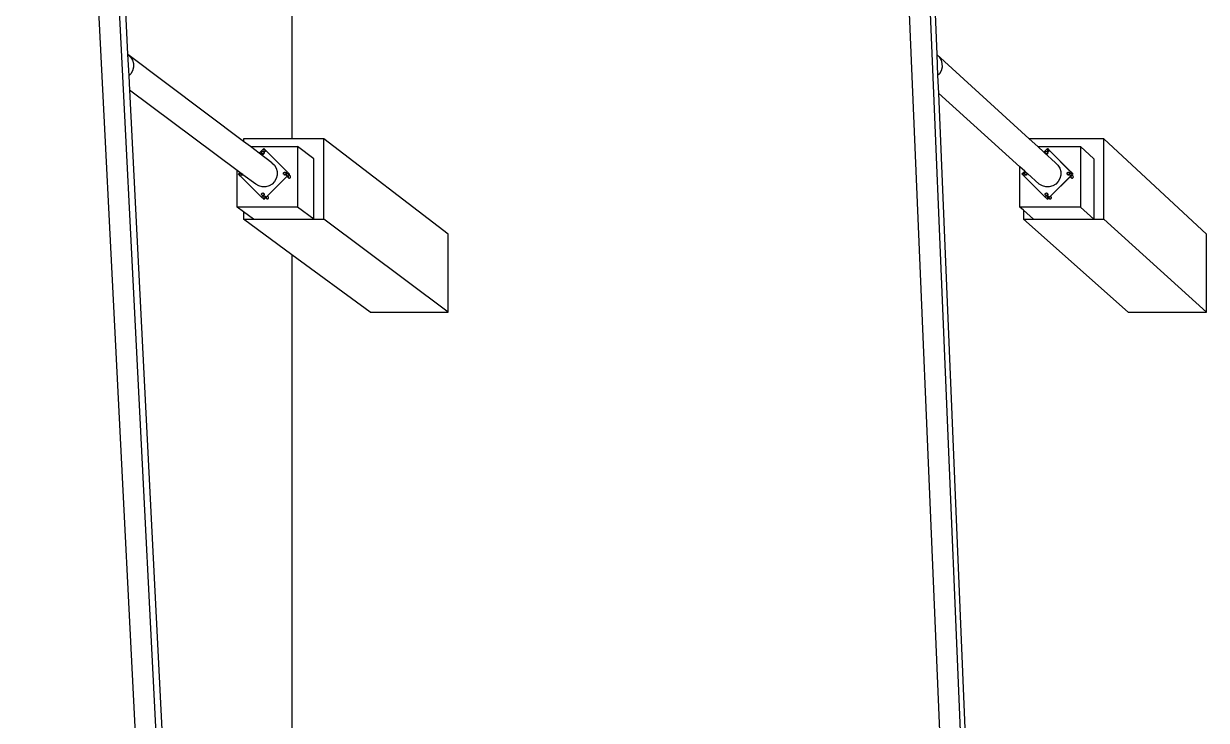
# Model space of a CAD drawing. Extents: x -1616 to 1629, y -1713 to 1708.
# Drawn here: x -1616.3 to -1213.6, y 963.5 to 1200.9 of the extents above; entities that cross this region are included whole.
import ezdxf

# ---------------------------------------------------------------- set-up
doc = ezdxf.new("R2010")
doc.units = 0
doc.header["$MEASUREMENT"] = 0
doc.layers.get('0').update_dxf_attribs({"linetype": 'CONTINUOUS'})

msp = doc.modelspace()

# ---------------------------------------------------------------- linework, layer by layer
for p, q in [((-1563.28, 666.84), (-1616.27, 1707.98)), ((-1556.3, 666.84), (-1609.05, 1707.98)), ((-1285.06, 666.84), (-1328.62, 1707.98)), ((-1292.07, 667.61), (-1329.54, 1558.4)), ((-1592.29, 1415.95), (-1580.89, 1190.46)), ((-1314.75, 1415.17), (-1305.36, 1190.32)), ((-1524.9, 1356.02), (-1524.9, 1161.64)), ((-1580.89, 1190.46), (-1580.77, 1190.39)), ((-1580.89, 1190.46), (-1580.51, 1183.06)), ((-1580.77, 1190.39), (-1579.89, 1189.53)), ((-1541.44, 1160.77), (-1580.77, 1190.39)), ((-1579.89, 1189.53), (-1579.26, 1188.47)), ((-1579.26, 1188.47), (-1578.92, 1187.28)), ((-1305.36, 1190.32), (-1304.55, 1189.53)), ((-1273.91, 1161.64), (-1305.36, 1190.32)), ((-1305.36, 1190.32), (-1305.36, 1190.32)), ((-1305.36, 1190.32), (-1305.06, 1183.18)), ((-1304.55, 1189.53), (-1303.92, 1188.47)), ((-1303.92, 1188.47), (-1303.59, 1187.28)), ((-1579.21, 1184.85), (-1579.82, 1183.77)), ((-1578.91, 1186.05), (-1579.21, 1184.85)), ((-1578.92, 1187.28), (-1578.91, 1186.05)), ((-1303.87, 1184.85), (-1304.48, 1183.77)), ((-1303.57, 1186.05), (-1303.87, 1184.85)), ((-1303.59, 1187.28), (-1303.57, 1186.05)), ((-1579.82, 1183.77), (-1580.51, 1183.06)), ((-1580.51, 1183.06), (-1580.27, 1178.22)), ((-1304.48, 1183.77), (-1305.06, 1183.18)), ((-1305.06, 1183.18), (-1304.81, 1177.15)), ((-1543.58, 1150.87), (-1580.27, 1178.22)), ((-1580.27, 1178.22), (-1569.14, 958.17)), ((-1277.04, 1152.09), (-1304.81, 1177.15)), ((-1304.81, 1177.15), (-1295.65, 958.04)), ((-1541.44, 1161.64), (-1541.44, 1160.77)), ((-1524.9, 1161.64), (-1541.44, 1161.64)), ((-1539.05, 1158.97), (-1541.44, 1160.77)), ((-1514.09, 1161.64), (-1524.9, 1161.64)), ((-1514.09, 1134.29), (-1514.09, 1161.64)), ((-1471.72, 1129.14), (-1514.09, 1161.64)), ((-1248.51, 1161.64), (-1273.91, 1161.64)), ((-1270.98, 1158.97), (-1273.91, 1161.64)), ((-1248.51, 1134.29), (-1248.51, 1161.64)), ((-1213.57, 1129.14), (-1248.51, 1161.64)), ((-1539.05, 1158.97), (-1522.99, 1158.97)), ((-1536.08, 1156.74), (-1539.05, 1158.97)), ((-1536.08, 1156.74), (-1535.26, 1157.56)), ((-1531.75, 1153.48), (-1536.08, 1156.74)), ((-1535.26, 1157.56), (-1534.5, 1158.33)), ((-1535.26, 1157.56), (-1535.03, 1157.39)), ((-1535.25, 1156.88), (-1535.24, 1156.99)), ((-1535.24, 1156.78), (-1535.25, 1156.88)), ((-1535.24, 1156.99), (-1535.2, 1157.09)), ((-1535.2, 1156.68), (-1535.24, 1156.78)), ((-1535.2, 1157.09), (-1535.13, 1157.18)), ((-1535.13, 1156.59), (-1535.2, 1156.68)), ((-1535.13, 1157.18), (-1535.05, 1157.24)), ((-1535.1, 1156.57), (-1535.13, 1156.59)), ((-1535.1, 1156.57), (-1535.08, 1156.53)), ((-1535.07, 1156.54), (-1535.1, 1156.57)), ((-1535.1, 1156.56), (-1535.08, 1156.53)), ((-1535.07, 1156.54), (-1535.08, 1156.53)), ((-1535.08, 1156.53), (-1535.07, 1156.53)), ((-1535.05, 1156.52), (-1535.07, 1156.54)), ((-1535.07, 1156.53), (-1535.07, 1156.52)), ((-1535.07, 1156.52), (-1534.98, 1156.45)), ((-1535.05, 1157.24), (-1534.95, 1157.28)), ((-1535.04, 1156.52), (-1535.05, 1156.52)), ((-1534.97, 1156.47), (-1535.04, 1156.52)), ((-1534.95, 1156.48), (-1535.04, 1156.52)), ((-1535.03, 1157.39), (-1534.78, 1157.29)), ((-1534.98, 1156.45), (-1534.87, 1156.41)), ((-1534.87, 1156.42), (-1534.97, 1156.47)), ((-1534.95, 1157.28), (-1534.84, 1157.3)), ((-1534.84, 1156.47), (-1534.95, 1156.48)), ((-1534.76, 1156.41), (-1534.87, 1156.42)), ((-1534.87, 1156.41), (-1534.76, 1156.4)), ((-1534.84, 1157.3), (-1534.78, 1157.29)), ((-1534.73, 1156.48), (-1534.84, 1156.47)), ((-1534.78, 1157.29), (-1534.73, 1157.28)), ((-1534.76, 1156.41), (-1534.76, 1156.48)), ((-1534.66, 1156.42), (-1534.76, 1156.41)), ((-1534.76, 1156.4), (-1534.65, 1156.41)), ((-1534.76, 1156.41), (-1534.76, 1156.41)), ((-1534.76, 1156.4), (-1534.76, 1156.41)), ((-1534.73, 1157.28), (-1534.5, 1157.25)), ((-1534.73, 1157.28), (-1534.73, 1157.28)), ((-1534.73, 1157.28), (-1534.63, 1157.24)), ((-1534.63, 1156.52), (-1534.73, 1156.48)), ((-1534.56, 1156.46), (-1534.66, 1156.42)), ((-1534.65, 1156.41), (-1534.55, 1156.45)), ((-1534.62, 1157.23), (-1534.63, 1157.24)), ((-1534.55, 1156.59), (-1534.63, 1156.52)), ((-1534.56, 1157.21), (-1534.62, 1157.23)), ((-1534.56, 1157.18), (-1534.62, 1157.23)), ((-1534.47, 1157.14), (-1534.56, 1157.21)), ((-1534.56, 1157.18), (-1534.56, 1157.18)), ((-1534.56, 1157.18), (-1534.55, 1157.18)), ((-1534.47, 1156.53), (-1534.56, 1156.46)), ((-1534.55, 1157.18), (-1534.48, 1157.09)), ((-1534.55, 1157.18), (-1534.47, 1157.12)), ((-1534.54, 1156.6), (-1534.55, 1156.59)), ((-1534.55, 1156.45), (-1534.46, 1156.52)), ((-1534.48, 1156.68), (-1534.54, 1156.6)), ((-1534.54, 1156.6), (-1534.47, 1156.53)), ((-1534.46, 1158.3), (-1534.5, 1158.33)), ((-1534.5, 1158.33), (-1534.46, 1158.3)), ((-1534.5, 1158.33), (-1534.5, 1157.25)), ((-1534.5, 1157.25), (-1534.22, 1157.29)), ((-1534.48, 1157.09), (-1534.44, 1156.99)), ((-1534.44, 1156.78), (-1534.48, 1156.68)), ((-1534.4, 1157.05), (-1534.47, 1157.14)), ((-1534.47, 1157.12), (-1534.41, 1157.03)), ((-1534.47, 1156.53), (-1534.4, 1156.62)), ((-1534.46, 1158.3), (-1534.46, 1158.3)), ((-1534.46, 1158.3), (-1533.69, 1157.54)), ((-1534.46, 1158.3), (-1533.73, 1157.56)), ((-1534.39, 1157.04), (-1534.46, 1157.13)), ((-1534.46, 1156.52), (-1534.39, 1156.61)), ((-1534.44, 1156.99), (-1534.43, 1156.88)), ((-1534.43, 1156.88), (-1534.44, 1156.78)), ((-1534.41, 1157.03), (-1534.36, 1156.93)), ((-1534.36, 1156.95), (-1534.4, 1157.05)), ((-1534.4, 1156.62), (-1534.37, 1156.71)), ((-1534.35, 1156.94), (-1534.39, 1157.04)), ((-1534.39, 1156.61), (-1534.35, 1156.71)), ((-1534.37, 1156.71), (-1534.36, 1156.72)), ((-1534.35, 1156.83), (-1534.36, 1156.95)), ((-1534.36, 1156.93), (-1534.35, 1156.82)), ((-1534.36, 1156.72), (-1534.35, 1156.83)), ((-1534.35, 1156.82), (-1534.36, 1156.72)), ((-1534.36, 1156.72), (-1534.36, 1156.72)), ((-1534.34, 1156.82), (-1534.35, 1156.94)), ((-1534.35, 1156.71), (-1534.34, 1156.82)), ((-1534.35, 1156.71), (-1534.35, 1156.71)), ((-1534.22, 1157.29), (-1533.96, 1157.39)), ((-1533.96, 1157.39), (-1533.73, 1157.56)), ((-1533.69, 1157.54), (-1533.73, 1157.56)), ((-1533.73, 1157.56), (-1533.7, 1157.53)), ((-1533.7, 1157.53), (-1533.69, 1157.54)), ((-1533.7, 1157.53), (-1526.6, 1150.44)), ((-1533.69, 1157.54), (-1526.57, 1150.41)), ((-1522.99, 1158.97), (-1522.99, 1138.38)), ((-1517.51, 1154.8), (-1522.99, 1158.97)), ((-1270.98, 1158.97), (-1256.45, 1158.97)), ((-1268.92, 1157.1), (-1270.98, 1158.97)), ((-1268.92, 1157.1), (-1268.46, 1157.56)), ((-1264.95, 1153.48), (-1268.92, 1157.1)), ((-1268.46, 1157.56), (-1267.7, 1158.33)), ((-1268.46, 1157.56), (-1268.24, 1157.39)), ((-1268.44, 1156.88), (-1268.43, 1156.99)), ((-1268.43, 1156.78), (-1268.44, 1156.88)), ((-1268.43, 1156.99), (-1268.39, 1157.09)), ((-1268.39, 1156.68), (-1268.43, 1156.78)), ((-1268.39, 1157.09), (-1268.32, 1157.18)), ((-1268.35, 1156.62), (-1268.39, 1156.68)), ((-1268.35, 1156.62), (-1268.35, 1156.62)), ((-1268.35, 1156.62), (-1268.28, 1156.53)), ((-1268.32, 1156.59), (-1268.35, 1156.62)), ((-1268.32, 1157.18), (-1268.23, 1157.24)), ((-1268.27, 1156.54), (-1268.32, 1156.59)), ((-1268.27, 1156.55), (-1268.32, 1156.59)), ((-1268.32, 1156.59), (-1268.28, 1156.53)), ((-1268.28, 1156.53), (-1268.27, 1156.54)), ((-1268.28, 1156.53), (-1268.27, 1156.53)), ((-1268.27, 1156.54), (-1268.26, 1156.55)), ((-1268.27, 1156.54), (-1268.27, 1156.55)), ((-1268.26, 1156.55), (-1268.27, 1156.55)), ((-1268.26, 1156.53), (-1268.27, 1156.54)), ((-1268.27, 1156.54), (-1268.27, 1156.54)), ((-1268.26, 1156.53), (-1268.27, 1156.54)), ((-1268.27, 1156.53), (-1268.27, 1156.52)), ((-1268.27, 1156.52), (-1268.18, 1156.45)), ((-1268.23, 1156.52), (-1268.26, 1156.55)), ((-1268.17, 1156.47), (-1268.26, 1156.53)), ((-1268.24, 1157.39), (-1267.99, 1157.29)), ((-1268.23, 1157.24), (-1268.13, 1157.28)), ((-1268.13, 1156.48), (-1268.23, 1156.52)), ((-1268.18, 1156.45), (-1268.07, 1156.41)), ((-1268.07, 1156.42), (-1268.17, 1156.47)), ((-1268.13, 1157.28), (-1268.03, 1157.3)), ((-1268.03, 1156.47), (-1268.13, 1156.48)), ((-1267.96, 1156.41), (-1268.07, 1156.42)), ((-1268.07, 1156.41), (-1267.96, 1156.4)), ((-1268.03, 1157.3), (-1267.99, 1157.29)), ((-1267.92, 1156.48), (-1268.03, 1156.47)), ((-1267.99, 1157.29), (-1267.92, 1157.28)), ((-1267.96, 1156.41), (-1267.96, 1156.48)), ((-1267.86, 1156.42), (-1267.96, 1156.41)), ((-1267.96, 1156.4), (-1267.85, 1156.41)), ((-1267.96, 1156.41), (-1267.96, 1156.41)), ((-1267.96, 1156.4), (-1267.96, 1156.41)), ((-1267.92, 1157.28), (-1267.91, 1157.28)), ((-1267.82, 1156.52), (-1267.92, 1156.48)), ((-1267.91, 1157.28), (-1267.7, 1157.25)), ((-1267.91, 1157.28), (-1267.82, 1157.24)), ((-1267.76, 1156.46), (-1267.86, 1156.42)), ((-1267.85, 1156.41), (-1267.75, 1156.45)), ((-1267.82, 1157.24), (-1267.79, 1157.22)), ((-1267.74, 1156.59), (-1267.82, 1156.52)), ((-1267.76, 1157.21), (-1267.79, 1157.22)), ((-1267.79, 1157.22), (-1267.74, 1157.18)), ((-1267.67, 1157.14), (-1267.76, 1157.21)), ((-1267.67, 1156.53), (-1267.76, 1156.46)), ((-1267.75, 1156.45), (-1267.66, 1156.52)), ((-1267.67, 1157.12), (-1267.74, 1157.18)), ((-1267.74, 1157.18), (-1267.72, 1157.15)), ((-1267.73, 1156.59), (-1267.74, 1156.59)), ((-1267.67, 1156.68), (-1267.73, 1156.59)), ((-1267.73, 1156.59), (-1267.67, 1156.53)), ((-1267.72, 1157.15), (-1267.67, 1157.12)), ((-1267.72, 1157.15), (-1267.67, 1157.09)), ((-1267.66, 1158.3), (-1267.7, 1158.33)), ((-1267.7, 1158.33), (-1267.67, 1158.3)), ((-1267.7, 1158.33), (-1267.7, 1157.25)), ((-1267.7, 1157.25), (-1267.42, 1157.29)), ((-1267.67, 1158.3), (-1267.66, 1158.3)), ((-1267.67, 1158.3), (-1266.93, 1157.56)), ((-1267.6, 1157.05), (-1267.67, 1157.14)), ((-1267.67, 1157.12), (-1267.61, 1157.03)), ((-1267.67, 1157.09), (-1267.63, 1156.99)), ((-1267.63, 1156.78), (-1267.67, 1156.68)), ((-1267.67, 1156.53), (-1267.6, 1156.62)), ((-1267.66, 1158.3), (-1266.9, 1157.54)), ((-1267.59, 1157.04), (-1267.66, 1157.13)), ((-1267.66, 1156.52), (-1267.59, 1156.61)), ((-1267.63, 1156.99), (-1267.61, 1156.88)), ((-1267.61, 1156.88), (-1267.63, 1156.78)), ((-1267.61, 1157.03), (-1267.56, 1156.93)), ((-1267.56, 1156.95), (-1267.6, 1157.05)), ((-1267.6, 1156.62), (-1267.57, 1156.71)), ((-1267.55, 1156.94), (-1267.59, 1157.04)), ((-1267.59, 1156.61), (-1267.55, 1156.71)), ((-1267.57, 1156.71), (-1267.56, 1156.72)), ((-1267.55, 1156.83), (-1267.56, 1156.95)), ((-1267.56, 1156.93), (-1267.55, 1156.82)), ((-1267.56, 1156.72), (-1267.55, 1156.83)), ((-1267.55, 1156.82), (-1267.56, 1156.72)), ((-1267.56, 1156.72), (-1267.56, 1156.72)), ((-1267.54, 1156.82), (-1267.55, 1156.94)), ((-1267.55, 1156.71), (-1267.54, 1156.82)), ((-1267.55, 1156.71), (-1267.55, 1156.71)), ((-1267.42, 1157.29), (-1267.16, 1157.39)), ((-1267.16, 1157.39), (-1266.93, 1157.56)), ((-1266.9, 1157.54), (-1266.93, 1157.56)), ((-1266.93, 1157.56), (-1266.9, 1157.54)), ((-1266.9, 1157.54), (-1266.9, 1157.54)), ((-1266.9, 1157.54), (-1259.77, 1150.41)), ((-1266.9, 1157.54), (-1259.8, 1150.44)), ((-1256.45, 1158.97), (-1256.45, 1138.38)), ((-1251.93, 1154.8), (-1256.45, 1158.97)), ((-1531.75, 1153.48), (-1530.9, 1152.64)), ((-1530.9, 1152.64), (-1530.29, 1151.61)), ((-1517.51, 1134.29), (-1517.51, 1154.8)), ((-1277.04, 1138.38), (-1277.04, 1152.09)), ((-1275.4, 1150.62), (-1277.04, 1152.09)), ((-1264.95, 1153.48), (-1264.1, 1152.64)), ((-1264.1, 1152.64), (-1263.49, 1151.61)), ((-1251.93, 1154.8), (-1251.93, 1134.29)), ((-1543.58, 1138.38), (-1543.58, 1150.87)), ((-1542.65, 1150.17), (-1543.58, 1150.87)), ((-1543.15, 1149.67), (-1542.65, 1150.17)), ((-1542.39, 1148.91), (-1543.15, 1149.67)), ((-1543.15, 1149.67), (-1542.15, 1149.67)), ((-1542.2, 1149.84), (-1542.65, 1150.17)), ((-1542.39, 1148.91), (-1542.22, 1149.13)), ((-1535.26, 1141.78), (-1542.39, 1148.91)), ((-1542.22, 1149.13), (-1542.11, 1149.39)), ((-1542.19, 1149.75), (-1542.2, 1149.84)), ((-1541.69, 1149.46), (-1542.2, 1149.84)), ((-1542.14, 1149.65), (-1542.19, 1149.75)), ((-1542.08, 1149.57), (-1542.14, 1149.65)), ((-1542.11, 1149.39), (-1542.08, 1149.57)), ((-1542.08, 1149.57), (-1542.08, 1149.57)), ((-1542.02, 1149.52), (-1542.08, 1149.57)), ((-1542.04, 1149.54), (-1542.02, 1149.51)), ((-1542.02, 1149.52), (-1542, 1149.49)), ((-1541.99, 1149.5), (-1542.02, 1149.52)), ((-1542.02, 1149.51), (-1542.02, 1149.5)), ((-1542.02, 1149.5), (-1542.01, 1149.5)), ((-1542.01, 1149.5), (-1541.92, 1149.43)), ((-1542, 1149.49), (-1541.91, 1149.43)), ((-1541.92, 1149.44), (-1541.99, 1149.5)), ((-1541.92, 1149.44), (-1541.99, 1149.5)), ((-1541.89, 1149.46), (-1541.99, 1149.5)), ((-1541.99, 1149.5), (-1541.99, 1149.5)), ((-1541.82, 1149.4), (-1541.92, 1149.44)), ((-1541.92, 1149.43), (-1541.82, 1149.39)), ((-1541.81, 1149.38), (-1541.91, 1149.43)), ((-1541.79, 1149.44), (-1541.89, 1149.46)), ((-1541.71, 1149.39), (-1541.82, 1149.4)), ((-1541.82, 1149.39), (-1541.81, 1149.39)), ((-1541.81, 1149.39), (-1541.71, 1149.37)), ((-1541.81, 1149.38), (-1541.69, 1149.37)), ((-1541.69, 1149.46), (-1541.79, 1149.44)), ((-1541.71, 1149.39), (-1541.71, 1149.45)), ((-1541.61, 1149.4), (-1541.71, 1149.39)), ((-1541.71, 1149.38), (-1541.71, 1149.39)), ((-1541.71, 1149.37), (-1541.6, 1149.39)), ((-1541.71, 1149.37), (-1541.71, 1149.38)), ((-1541.61, 1149.4), (-1541.69, 1149.46)), ((-1541.69, 1149.37), (-1541.59, 1149.38)), ((-1541.59, 1149.38), (-1541.61, 1149.4)), ((-1541.6, 1149.39), (-1541.59, 1149.39)), ((-1537.24, 1146.14), (-1541.59, 1149.38)), ((-1526.6, 1148.91), (-1533.73, 1141.78)), ((-1526.67, 1148.78), (-1533.3, 1142.15)), ((-1530.24, 1148.11), (-1530.83, 1147.07)), ((-1530.29, 1151.61), (-1529.96, 1150.46)), ((-1529.95, 1149.27), (-1530.24, 1148.11)), ((-1529.96, 1150.46), (-1529.95, 1149.27)), ((-1527.79, 1149.84), (-1527.78, 1149.95)), ((-1527.78, 1149.74), (-1527.79, 1149.84)), ((-1527.78, 1149.95), (-1527.74, 1150.05)), ((-1527.74, 1149.64), (-1527.78, 1149.74)), ((-1527.74, 1150.05), (-1527.67, 1150.14)), ((-1527.67, 1149.55), (-1527.74, 1149.64)), ((-1527.67, 1150.14), (-1527.58, 1150.2)), ((-1527.61, 1149.5), (-1527.67, 1149.55)), ((-1527.64, 1149.52), (-1527.61, 1149.49)), ((-1527.61, 1149.5), (-1527.61, 1149.49)), ((-1527.58, 1149.49), (-1527.61, 1149.5)), ((-1527.61, 1149.49), (-1527.61, 1149.49)), ((-1527.61, 1149.49), (-1527.52, 1149.43)), ((-1527.61, 1149.49), (-1527.61, 1149.49)), ((-1527.61, 1149.49), (-1527.61, 1149.49)), ((-1527.61, 1149.49), (-1527.6, 1149.48)), ((-1527.6, 1149.48), (-1527.51, 1149.42)), ((-1527.58, 1150.2), (-1527.48, 1150.24)), ((-1527.58, 1149.48), (-1527.58, 1149.49)), ((-1527.51, 1149.43), (-1527.58, 1149.48)), ((-1527.48, 1149.44), (-1527.58, 1149.48)), ((-1527.52, 1149.43), (-1527.42, 1149.38)), ((-1527.41, 1149.39), (-1527.51, 1149.43)), ((-1527.51, 1149.42), (-1527.41, 1149.37)), ((-1527.48, 1150.24), (-1527.38, 1150.26)), ((-1527.38, 1149.43), (-1527.48, 1149.44)), ((-1527.42, 1149.38), (-1527.31, 1149.37)), ((-1527.3, 1149.37), (-1527.41, 1149.39)), ((-1527.41, 1149.37), (-1527.3, 1149.36)), ((-1527.38, 1150.26), (-1527.27, 1150.24)), ((-1527.27, 1149.44), (-1527.38, 1149.43)), ((-1527.31, 1149.37), (-1527.3, 1149.37)), ((-1527.3, 1149.37), (-1527.3, 1149.44)), ((-1527.19, 1149.39), (-1527.3, 1149.37)), ((-1527.3, 1149.37), (-1527.2, 1149.38)), ((-1527.3, 1149.37), (-1527.3, 1149.37)), ((-1527.3, 1149.36), (-1527.19, 1149.37)), ((-1527.3, 1149.36), (-1527.3, 1149.37)), ((-1527.27, 1150.24), (-1527.17, 1150.2)), ((-1527.17, 1149.49), (-1527.27, 1149.44)), ((-1527.2, 1149.38), (-1527.19, 1149.39)), ((-1527.1, 1149.43), (-1527.19, 1149.39)), ((-1527.19, 1149.37), (-1527.09, 1149.42)), ((-1527.16, 1150.19), (-1527.17, 1150.2)), ((-1527.08, 1149.55), (-1527.17, 1149.49)), ((-1527.1, 1150.17), (-1527.16, 1150.19)), ((-1527.1, 1150.15), (-1527.16, 1150.19)), ((-1527.01, 1150.1), (-1527.1, 1150.17)), ((-1527.1, 1150.15), (-1527.09, 1150.14)), ((-1527.1, 1149.43), (-1527.01, 1149.49)), ((-1527.09, 1150.14), (-1527.08, 1150.14)), ((-1527.09, 1149.42), (-1527, 1149.48)), ((-1527.08, 1150.14), (-1527.02, 1150.05)), ((-1527.08, 1150.14), (-1527.01, 1150.08)), ((-1527.02, 1149.64), (-1527.08, 1149.55)), ((-1527.02, 1150.05), (-1526.98, 1149.95)), ((-1526.98, 1149.74), (-1527.02, 1149.64)), ((-1526.94, 1150.01), (-1527.01, 1150.1)), ((-1527.01, 1150.08), (-1526.94, 1149.99)), ((-1526.94, 1149.58), (-1527.01, 1149.49)), ((-1526.93, 1150), (-1527, 1150.09)), ((-1527, 1149.48), (-1526.93, 1149.57)), ((-1526.98, 1149.95), (-1526.96, 1149.84)), ((-1526.96, 1149.84), (-1526.98, 1149.74)), ((-1526.9, 1149.91), (-1526.94, 1150.01)), ((-1526.94, 1149.99), (-1526.9, 1149.89)), ((-1526.92, 1149.64), (-1526.94, 1149.58)), ((-1526.89, 1149.9), (-1526.93, 1150)), ((-1526.93, 1149.57), (-1526.89, 1149.67)), ((-1526.9, 1149.8), (-1526.92, 1149.67)), ((-1526.92, 1149.67), (-1526.92, 1149.64)), ((-1526.9, 1149.67), (-1526.92, 1149.64)), ((-1526.92, 1149.64), (-1526.88, 1149.39)), ((-1526.9, 1149.67), (-1526.91, 1149.67)), ((-1526.89, 1149.87), (-1526.9, 1149.91)), ((-1526.9, 1149.89), (-1526.9, 1149.85)), ((-1526.89, 1149.87), (-1526.9, 1149.85)), ((-1526.9, 1149.85), (-1526.89, 1149.79)), ((-1526.9, 1149.69), (-1526.88, 1149.8)), ((-1526.89, 1149.79), (-1526.9, 1149.68)), ((-1526.9, 1149.68), (-1526.9, 1149.69)), ((-1526.9, 1149.68), (-1526.9, 1149.67)), ((-1526.89, 1149.67), (-1526.9, 1149.67)), ((-1526.88, 1149.95), (-1526.89, 1149.87)), ((-1526.87, 1149.79), (-1526.89, 1149.9)), ((-1526.88, 1149.8), (-1526.89, 1149.87)), ((-1526.89, 1149.68), (-1526.87, 1149.79)), ((-1526.89, 1149.67), (-1526.89, 1149.68)), ((-1525.84, 1149.67), (-1526.89, 1149.67)), ((-1526.77, 1150.21), (-1526.88, 1149.95)), ((-1526.88, 1149.39), (-1526.77, 1149.13)), ((-1526.6, 1150.44), (-1526.77, 1150.21)), ((-1526.77, 1149.13), (-1526.6, 1148.91)), ((-1526.57, 1148.88), (-1526.67, 1148.78)), ((-1526.04, 1148.31), (-1526.67, 1148.78)), ((-1526.57, 1150.41), (-1526.6, 1150.44)), ((-1526.6, 1150.44), (-1526.57, 1150.4)), ((-1525.84, 1149.67), (-1526.6, 1148.91)), ((-1526.57, 1148.88), (-1526.6, 1148.91)), ((-1526.57, 1150.41), (-1525.8, 1149.64)), ((-1526.57, 1150.41), (-1526.57, 1150.4)), ((-1526.57, 1150.4), (-1525.84, 1149.67)), ((-1526.06, 1149.39), (-1526.57, 1148.88)), ((-1526.24, 1148.79), (-1526.25, 1148.68)), ((-1526.25, 1148.68), (-1526.24, 1148.57)), ((-1526.2, 1148.89), (-1526.24, 1148.79)), ((-1526.24, 1148.57), (-1526.24, 1148.56)), ((-1526.13, 1148.98), (-1526.2, 1148.89)), ((-1526.19, 1148.46), (-1526.13, 1148.38)), ((-1526.05, 1149.04), (-1526.13, 1148.98)), ((-1526.13, 1148.38), (-1526.04, 1148.31)), ((-1525.8, 1149.64), (-1526.06, 1149.39)), ((-1525.61, 1149.05), (-1526.06, 1149.39)), ((-1526.04, 1148.31), (-1525.94, 1148.27)), ((-1525.94, 1148.27), (-1525.83, 1148.25)), ((-1525.8, 1149.64), (-1525.84, 1149.67)), ((-1525.72, 1149.09), (-1525.83, 1149.11)), ((-1525.83, 1149.11), (-1525.83, 1149.11)), ((-1525.83, 1148.25), (-1525.72, 1148.27)), ((-1525.61, 1149.05), (-1525.72, 1149.09)), ((-1525.72, 1148.27), (-1525.61, 1148.31)), ((-1525.52, 1148.98), (-1525.61, 1149.05)), ((-1525.61, 1148.31), (-1525.52, 1148.38)), ((-1525.46, 1148.89), (-1525.52, 1148.98)), ((-1525.52, 1148.38), (-1525.46, 1148.46)), ((-1525.41, 1148.79), (-1525.46, 1148.89)), ((-1525.46, 1148.46), (-1525.41, 1148.57)), ((-1525.4, 1148.68), (-1525.41, 1148.79)), ((-1525.41, 1148.57), (-1525.4, 1148.68)), ((-1276.35, 1149.67), (-1275.59, 1150.44)), ((-1275.59, 1148.91), (-1276.35, 1149.67)), ((-1276.35, 1149.67), (-1275.34, 1149.67)), ((-1275.59, 1150.44), (-1275.4, 1150.62)), ((-1275.42, 1150.21), (-1275.59, 1150.44)), ((-1275.59, 1148.91), (-1275.42, 1149.13)), ((-1268.46, 1141.78), (-1275.59, 1148.91)), ((-1275.34, 1150.04), (-1275.42, 1150.21)), ((-1275.42, 1149.13), (-1275.31, 1149.39)), ((-1275.01, 1150.27), (-1275.4, 1150.62)), ((-1275.39, 1149.86), (-1275.37, 1149.97)), ((-1275.37, 1149.75), (-1275.39, 1149.86)), ((-1275.37, 1149.97), (-1275.34, 1150.04)), ((-1275.33, 1149.65), (-1275.37, 1149.75)), ((-1275.34, 1150.04), (-1275.33, 1150.06)), ((-1275.33, 1150.06), (-1275.27, 1150.15)), ((-1275.28, 1149.59), (-1275.33, 1149.65)), ((-1275.31, 1149.39), (-1275.28, 1149.59)), ((-1275.27, 1149.57), (-1275.28, 1149.59)), ((-1275.27, 1150.15), (-1275.18, 1150.22)), ((-1275.23, 1149.54), (-1275.27, 1149.57)), ((-1275.22, 1149.53), (-1275.27, 1149.57)), ((-1275.26, 1149.56), (-1275.22, 1149.51)), ((-1275.23, 1149.54), (-1275.22, 1149.53)), ((-1275.22, 1149.53), (-1275.23, 1149.54)), ((-1275.21, 1149.52), (-1275.22, 1149.53)), ((-1275.22, 1149.53), (-1275.2, 1149.49)), ((-1275.2, 1149.51), (-1275.22, 1149.53)), ((-1275.21, 1149.52), (-1275.22, 1149.53)), ((-1275.22, 1149.51), (-1275.22, 1149.5)), ((-1275.22, 1149.5), (-1275.21, 1149.5)), ((-1275.21, 1149.52), (-1275.21, 1149.52)), ((-1275.2, 1149.51), (-1275.21, 1149.52)), ((-1275.18, 1149.5), (-1275.21, 1149.52)), ((-1275.21, 1149.5), (-1275.12, 1149.43)), ((-1275.12, 1149.44), (-1275.2, 1149.51)), ((-1275.2, 1149.49), (-1275.11, 1149.43)), ((-1275.18, 1150.22), (-1275.08, 1150.26)), ((-1275.08, 1149.46), (-1275.18, 1149.5)), ((-1275.02, 1149.4), (-1275.12, 1149.44)), ((-1275.12, 1149.43), (-1275.02, 1149.39)), ((-1275.01, 1149.38), (-1275.11, 1149.43)), ((-1275.08, 1150.26), (-1275.01, 1150.27)), ((-1274.97, 1149.44), (-1275.08, 1149.46)), ((-1274.91, 1149.39), (-1275.02, 1149.4)), ((-1275.02, 1149.39), (-1275.01, 1149.39)), ((-1274.56, 1149.86), (-1275.01, 1150.27)), ((-1275.01, 1149.39), (-1274.91, 1149.37)), ((-1275.01, 1149.38), (-1274.89, 1149.37)), ((-1274.87, 1149.46), (-1274.97, 1149.44)), ((-1274.91, 1149.39), (-1274.91, 1149.45)), ((-1274.8, 1149.4), (-1274.91, 1149.39)), ((-1274.91, 1149.38), (-1274.91, 1149.39)), ((-1274.91, 1149.37), (-1274.8, 1149.39)), ((-1274.91, 1149.37), (-1274.91, 1149.38)), ((-1274.89, 1149.37), (-1274.78, 1149.38)), ((-1274.77, 1149.5), (-1274.87, 1149.46)), ((-1274.71, 1149.44), (-1274.8, 1149.4)), ((-1274.8, 1149.39), (-1274.69, 1149.43)), ((-1274.78, 1149.38), (-1274.68, 1149.43)), ((-1274.68, 1149.57), (-1274.77, 1149.5)), ((-1274.71, 1149.44), (-1274.62, 1149.51)), ((-1274.69, 1149.43), (-1274.61, 1149.5)), ((-1274.61, 1149.65), (-1274.68, 1149.57)), ((-1274.68, 1149.43), (-1274.59, 1149.49)), ((-1274.55, 1149.6), (-1274.62, 1149.51)), ((-1274.57, 1149.75), (-1274.61, 1149.65)), ((-1274.61, 1149.5), (-1274.54, 1149.59)), ((-1274.56, 1149.86), (-1274.57, 1149.75)), ((-1274.5, 1149.8), (-1274.56, 1149.86)), ((-1274.55, 1149.6), (-1274.51, 1149.69)), ((-1274.54, 1149.59), (-1274.5, 1149.69)), ((-1274.5, 1149.8), (-1274.51, 1149.69)), ((-1274.51, 1149.69), (-1274.51, 1149.69)), ((-1270.44, 1146.14), (-1274.5, 1149.8)), ((-1274.5, 1149.69), (-1274.48, 1149.79)), ((-1274.5, 1149.69), (-1274.5, 1149.69)), ((-1259.8, 1148.91), (-1266.93, 1141.78)), ((-1259.95, 1148.7), (-1266.6, 1142.05)), ((-1263.44, 1148.11), (-1264.03, 1147.07)), ((-1263.49, 1151.61), (-1263.16, 1150.46)), ((-1263.15, 1149.27), (-1263.44, 1148.11)), ((-1263.16, 1150.46), (-1263.15, 1149.27)), ((-1260.98, 1149.84), (-1260.96, 1149.95)), ((-1260.96, 1149.74), (-1260.98, 1149.84)), ((-1260.96, 1149.95), (-1260.92, 1150.05)), ((-1260.92, 1149.64), (-1260.96, 1149.74)), ((-1260.92, 1150.05), (-1260.86, 1150.14)), ((-1260.86, 1149.55), (-1260.92, 1149.64)), ((-1260.86, 1150.14), (-1260.77, 1150.2)), ((-1260.8, 1149.5), (-1260.86, 1149.55)), ((-1260.81, 1149.52), (-1260.86, 1149.55)), ((-1260.85, 1149.55), (-1260.81, 1149.49)), ((-1260.8, 1149.51), (-1260.81, 1149.52)), ((-1260.8, 1149.51), (-1260.81, 1149.52)), ((-1260.8, 1149.5), (-1260.81, 1149.49)), ((-1260.81, 1149.49), (-1260.81, 1149.49)), ((-1260.81, 1149.49), (-1260.73, 1149.43)), ((-1260.81, 1149.49), (-1260.81, 1149.49)), ((-1260.81, 1149.49), (-1260.81, 1149.49)), ((-1260.81, 1149.49), (-1260.8, 1149.48)), ((-1260.79, 1149.49), (-1260.8, 1149.51)), ((-1260.8, 1149.51), (-1260.8, 1149.51)), ((-1260.8, 1149.51), (-1260.8, 1149.5)), ((-1260.77, 1149.49), (-1260.8, 1149.51)), ((-1260.79, 1149.49), (-1260.8, 1149.5)), ((-1260.8, 1149.48), (-1260.71, 1149.42)), ((-1260.71, 1149.43), (-1260.79, 1149.49)), ((-1260.77, 1150.2), (-1260.67, 1150.24)), ((-1260.67, 1149.44), (-1260.77, 1149.49)), ((-1260.73, 1149.43), (-1260.62, 1149.38)), ((-1260.61, 1149.39), (-1260.71, 1149.43)), ((-1260.71, 1149.42), (-1260.61, 1149.37)), ((-1260.67, 1150.24), (-1260.56, 1150.26)), ((-1260.56, 1149.43), (-1260.67, 1149.44)), ((-1260.62, 1149.38), (-1260.51, 1149.37)), ((-1260.5, 1149.37), (-1260.61, 1149.39)), ((-1260.61, 1149.37), (-1260.5, 1149.36)), ((-1260.56, 1150.26), (-1260.46, 1150.24)), ((-1260.46, 1149.44), (-1260.56, 1149.43)), ((-1260.51, 1149.37), (-1260.5, 1149.37)), ((-1260.5, 1149.37), (-1260.5, 1149.44)), ((-1260.39, 1149.39), (-1260.5, 1149.37)), ((-1260.5, 1149.37), (-1260.4, 1149.38)), ((-1260.5, 1149.37), (-1260.5, 1149.37)), ((-1260.5, 1149.36), (-1260.39, 1149.37)), ((-1260.5, 1149.36), (-1260.5, 1149.37)), ((-1260.46, 1150.24), (-1260.36, 1150.2)), ((-1260.36, 1149.49), (-1260.46, 1149.44)), ((-1260.4, 1149.38), (-1260.39, 1149.39)), ((-1260.3, 1149.43), (-1260.39, 1149.39)), ((-1260.39, 1149.37), (-1260.29, 1149.42)), ((-1260.36, 1150.2), (-1260.33, 1150.18)), ((-1260.27, 1149.55), (-1260.36, 1149.49)), ((-1260.3, 1150.17), (-1260.33, 1150.18)), ((-1260.33, 1150.18), (-1260.27, 1150.14)), ((-1260.21, 1150.1), (-1260.3, 1150.17)), ((-1260.3, 1149.43), (-1260.21, 1149.49)), ((-1260.29, 1149.42), (-1260.2, 1149.48)), ((-1260.21, 1150.08), (-1260.27, 1150.14)), ((-1260.27, 1150.14), (-1260.25, 1150.11)), ((-1260.21, 1149.64), (-1260.27, 1149.55)), ((-1260.25, 1150.11), (-1260.21, 1150.08)), ((-1260.25, 1150.11), (-1260.21, 1150.05)), ((-1260.14, 1150.01), (-1260.21, 1150.1)), ((-1260.21, 1150.08), (-1260.14, 1149.99)), ((-1260.21, 1150.05), (-1260.16, 1149.95)), ((-1260.16, 1149.74), (-1260.21, 1149.64)), ((-1260.14, 1149.58), (-1260.21, 1149.49)), ((-1260.13, 1150), (-1260.2, 1150.09)), ((-1260.2, 1149.48), (-1260.13, 1149.57)), ((-1260.16, 1149.95), (-1260.15, 1149.84)), ((-1260.15, 1149.84), (-1260.16, 1149.74)), ((-1260.1, 1149.91), (-1260.14, 1150.01)), ((-1260.14, 1149.99), (-1260.1, 1149.89)), ((-1260.12, 1149.64), (-1260.14, 1149.58)), ((-1260.09, 1149.9), (-1260.13, 1150)), ((-1260.13, 1149.57), (-1260.09, 1149.67)), ((-1260.1, 1149.8), (-1260.12, 1149.67)), ((-1260.12, 1149.67), (-1260.12, 1149.64)), ((-1260.1, 1149.67), (-1260.12, 1149.64)), ((-1260.12, 1149.64), (-1260.08, 1149.39)), ((-1260.1, 1149.67), (-1260.11, 1149.67)), ((-1260.09, 1149.87), (-1260.1, 1149.91)), ((-1260.1, 1149.89), (-1260.1, 1149.85)), ((-1260.09, 1149.87), (-1260.1, 1149.85)), ((-1260.1, 1149.85), (-1260.09, 1149.79)), ((-1260.1, 1149.69), (-1260.08, 1149.8)), ((-1260.09, 1149.79), (-1260.1, 1149.68)), ((-1260.1, 1149.68), (-1260.1, 1149.69)), ((-1260.1, 1149.68), (-1260.1, 1149.67)), ((-1260.09, 1149.67), (-1260.1, 1149.67)), ((-1260.08, 1149.95), (-1260.09, 1149.87)), ((-1260.07, 1149.79), (-1260.09, 1149.9)), ((-1260.08, 1149.8), (-1260.09, 1149.87)), ((-1260.09, 1149.68), (-1260.07, 1149.79)), ((-1260.09, 1149.67), (-1260.09, 1149.68)), ((-1259.04, 1149.67), (-1260.09, 1149.67)), ((-1259.97, 1150.21), (-1260.08, 1149.95)), ((-1260.08, 1149.39), (-1259.97, 1149.13)), ((-1259.8, 1150.44), (-1259.97, 1150.21)), ((-1259.97, 1149.13), (-1259.8, 1148.91)), ((-1259.77, 1148.88), (-1259.95, 1148.7)), ((-1259.59, 1148.38), (-1259.95, 1148.7)), ((-1259.77, 1150.41), (-1259.8, 1150.44)), ((-1259.8, 1150.44), (-1259.77, 1150.41)), ((-1259.04, 1149.67), (-1259.8, 1148.91)), ((-1259.77, 1148.88), (-1259.8, 1148.91)), ((-1259.77, 1150.41), (-1259.01, 1149.64)), ((-1259.77, 1150.41), (-1259.77, 1150.41)), ((-1259.77, 1150.41), (-1259.04, 1149.67)), ((-1259.34, 1149.31), (-1259.77, 1148.88)), ((-1259.7, 1148.79), (-1259.71, 1148.68)), ((-1259.71, 1148.68), (-1259.71, 1148.64)), ((-1259.66, 1148.89), (-1259.7, 1148.79)), ((-1259.68, 1148.52), (-1259.66, 1148.46)), ((-1259.59, 1148.98), (-1259.66, 1148.89)), ((-1259.66, 1148.46), (-1259.59, 1148.38)), ((-1259.5, 1149.05), (-1259.59, 1148.98)), ((-1259.59, 1148.38), (-1259.5, 1148.31)), ((-1259.43, 1149.08), (-1259.5, 1149.05)), ((-1259.5, 1148.31), (-1259.4, 1148.27)), ((-1259.4, 1148.27), (-1259.29, 1148.25)), ((-1259.01, 1149.64), (-1259.34, 1149.31)), ((-1258.98, 1148.98), (-1259.34, 1149.31)), ((-1259.29, 1148.25), (-1259.17, 1148.27)), ((-1259.17, 1149.09), (-1259.21, 1149.1)), ((-1259.07, 1149.05), (-1259.17, 1149.09)), ((-1259.17, 1148.27), (-1259.07, 1148.31)), ((-1258.98, 1148.98), (-1259.07, 1149.05)), ((-1259.07, 1148.31), (-1258.98, 1148.38)), ((-1259.01, 1149.64), (-1259.04, 1149.67)), ((-1258.92, 1148.89), (-1258.98, 1148.98)), ((-1258.98, 1148.38), (-1258.92, 1148.46)), ((-1258.87, 1148.79), (-1258.92, 1148.89)), ((-1258.92, 1148.46), (-1258.87, 1148.57)), ((-1258.86, 1148.68), (-1258.87, 1148.79)), ((-1258.87, 1148.57), (-1258.86, 1148.68)), ((-1536.2, 1145.56), (-1537.24, 1146.14)), ((-1535.04, 1145.26), (-1536.2, 1145.56)), ((-1533.84, 1145.28), (-1535.04, 1145.26)), ((-1532.69, 1145.6), (-1533.84, 1145.28)), ((-1531.66, 1146.21), (-1532.69, 1145.6)), ((-1530.83, 1147.07), (-1531.66, 1146.21)), ((-1269.4, 1145.56), (-1270.44, 1146.14)), ((-1268.24, 1145.26), (-1269.4, 1145.56)), ((-1267.04, 1145.28), (-1268.24, 1145.26)), ((-1265.89, 1145.6), (-1267.04, 1145.28)), ((-1264.86, 1146.21), (-1265.89, 1145.6)), ((-1264.03, 1147.07), (-1264.86, 1146.21)), ((-1535.26, 1142.77), (-1535.25, 1142.88)), ((-1535.25, 1142.66), (-1535.26, 1142.77)), ((-1535.03, 1141.95), (-1535.26, 1141.78)), ((-1534.5, 1141.02), (-1535.26, 1141.78)), ((-1535.25, 1142.88), (-1535.21, 1142.98)), ((-1535.21, 1142.56), (-1535.25, 1142.66)), ((-1535.21, 1142.98), (-1535.14, 1143.06)), ((-1535.14, 1142.48), (-1535.21, 1142.56)), ((-1535.14, 1143.06), (-1535.06, 1143.13)), ((-1535.11, 1142.45), (-1535.14, 1142.48)), ((-1535.11, 1142.45), (-1535.08, 1142.41)), ((-1535.06, 1142.41), (-1535.11, 1142.45)), ((-1535.08, 1142.41), (-1534.99, 1142.34)), ((-1535.06, 1143.13), (-1534.96, 1143.17)), ((-1534.98, 1142.35), (-1535.06, 1142.41)), ((-1535.05, 1142.41), (-1535.06, 1142.41)), ((-1534.98, 1142.35), (-1535.05, 1142.41)), ((-1534.96, 1142.37), (-1535.05, 1142.41)), ((-1534.77, 1142.06), (-1535.03, 1141.95)), ((-1534.99, 1142.34), (-1534.88, 1142.3)), ((-1534.88, 1142.31), (-1534.98, 1142.35)), ((-1534.96, 1143.17), (-1534.85, 1143.18)), ((-1534.85, 1142.35), (-1534.96, 1142.37)), ((-1534.77, 1142.3), (-1534.88, 1142.31)), ((-1534.88, 1142.3), (-1534.77, 1142.28)), ((-1534.85, 1143.18), (-1534.74, 1143.17)), ((-1534.74, 1142.37), (-1534.85, 1142.35)), ((-1534.77, 1142.3), (-1534.77, 1142.37)), ((-1534.67, 1142.31), (-1534.77, 1142.3)), ((-1534.77, 1142.28), (-1534.66, 1142.3)), ((-1534.77, 1142.28), (-1534.77, 1142.3)), ((-1534.5, 1142.1), (-1534.77, 1142.06)), ((-1534.74, 1143.17), (-1534.64, 1143.13)), ((-1534.64, 1142.41), (-1534.74, 1142.37)), ((-1534.57, 1142.35), (-1534.67, 1142.31)), ((-1534.66, 1142.3), (-1534.56, 1142.34)), ((-1534.57, 1143.07), (-1534.64, 1143.13)), ((-1534.64, 1143.13), (-1534.57, 1143.07)), ((-1534.56, 1142.48), (-1534.64, 1142.41)), ((-1534.57, 1143.07), (-1534.48, 1143)), ((-1534.57, 1143.07), (-1534.57, 1143.07)), ((-1534.57, 1143.07), (-1534.56, 1143.06)), ((-1534.48, 1142.42), (-1534.57, 1142.35)), ((-1534.56, 1143.06), (-1534.49, 1142.98)), ((-1534.49, 1142.56), (-1534.56, 1142.48)), ((-1534.56, 1142.34), (-1534.47, 1142.41)), ((-1534.22, 1142.06), (-1534.5, 1142.1)), ((-1533.73, 1141.78), (-1534.5, 1141.02)), ((-1534.46, 1140.99), (-1534.5, 1141.02)), ((-1534.49, 1142.98), (-1534.45, 1142.88)), ((-1534.45, 1142.66), (-1534.49, 1142.56)), ((-1534.48, 1143), (-1534.42, 1142.92)), ((-1534.42, 1142.5), (-1534.48, 1142.42)), ((-1534.4, 1142.93), (-1534.47, 1143.01)), ((-1534.47, 1142.41), (-1534.4, 1142.5)), ((-1534.47, 1142.41), (-1534.47, 1141.02)), ((-1533.91, 1141.54), (-1534.46, 1140.99)), ((-1534.45, 1142.88), (-1534.44, 1142.77)), ((-1534.44, 1142.77), (-1534.45, 1142.66)), ((-1534.42, 1142.92), (-1534.37, 1142.82)), ((-1534.37, 1142.6), (-1534.42, 1142.5)), ((-1534.36, 1142.82), (-1534.4, 1142.93)), ((-1534.4, 1142.5), (-1534.36, 1142.6)), ((-1534.37, 1142.82), (-1534.36, 1142.71)), ((-1534.36, 1142.71), (-1534.37, 1142.6)), ((-1534.35, 1142.71), (-1534.36, 1142.82)), ((-1534.36, 1142.6), (-1534.35, 1142.71)), ((-1533.96, 1141.95), (-1534.22, 1142.06)), ((-1533.73, 1141.78), (-1533.96, 1141.95)), ((-1533.69, 1141.75), (-1533.91, 1141.54)), ((-1533.5, 1141.23), (-1533.91, 1141.54)), ((-1533.69, 1141.75), (-1533.73, 1141.78)), ((-1533.7, 1141.71), (-1533.71, 1141.6)), ((-1533.71, 1141.6), (-1533.7, 1141.49)), ((-1533.67, 1141.78), (-1533.7, 1141.71)), ((-1533.7, 1141.49), (-1533.65, 1141.39)), ((-1533.67, 1141.78), (-1533.69, 1141.75)), ((-1533.46, 1141.98), (-1533.67, 1141.78)), ((-1533.65, 1141.39), (-1533.58, 1141.3)), ((-1533.58, 1141.3), (-1533.5, 1141.23)), ((-1533.5, 1141.23), (-1533.39, 1141.19)), ((-1533.3, 1142.15), (-1533.46, 1141.98)), ((-1533.39, 1142.01), (-1533.46, 1141.98)), ((-1533.28, 1142.03), (-1533.39, 1142.01)), ((-1533.39, 1141.19), (-1533.28, 1141.17)), ((-1533.07, 1141.97), (-1533.3, 1142.15)), ((-1533.17, 1142.01), (-1533.28, 1142.03)), ((-1533.28, 1141.17), (-1533.17, 1141.19)), ((-1533.07, 1141.97), (-1533.17, 1142.01)), ((-1533.17, 1141.19), (-1533.07, 1141.23)), ((-1532.98, 1141.9), (-1533.07, 1141.97)), ((-1533.07, 1141.23), (-1532.98, 1141.3)), ((-1532.91, 1141.81), (-1532.98, 1141.9)), ((-1532.98, 1141.3), (-1532.91, 1141.39)), ((-1532.87, 1141.71), (-1532.91, 1141.81)), ((-1532.91, 1141.39), (-1532.87, 1141.49)), ((-1532.85, 1141.6), (-1532.87, 1141.71)), ((-1532.87, 1141.49), (-1532.85, 1141.6)), ((-1268.24, 1141.95), (-1268.46, 1141.78)), ((-1267.7, 1141.02), (-1268.46, 1141.78)), ((-1268.45, 1142.77), (-1268.44, 1142.88)), ((-1268.44, 1142.66), (-1268.45, 1142.77)), ((-1268.44, 1142.88), (-1268.4, 1142.98)), ((-1268.4, 1142.56), (-1268.44, 1142.66)), ((-1268.4, 1142.98), (-1268.33, 1143.06)), ((-1268.33, 1142.48), (-1268.4, 1142.56)), ((-1268.33, 1143.06), (-1268.24, 1143.13)), ((-1268.33, 1142.47), (-1268.33, 1142.48)), ((-1268.33, 1142.47), (-1268.33, 1142.47)), ((-1268.33, 1142.47), (-1268.28, 1142.41)), ((-1268.27, 1142.42), (-1268.33, 1142.47)), ((-1268.28, 1142.44), (-1268.33, 1142.47)), ((-1268.27, 1142.42), (-1268.28, 1142.44)), ((-1268.24, 1142.41), (-1268.28, 1142.44)), ((-1268.28, 1142.41), (-1268.19, 1142.34)), ((-1268.18, 1142.35), (-1268.27, 1142.42)), ((-1268.24, 1143.13), (-1268.15, 1143.17)), ((-1268.15, 1142.37), (-1268.24, 1142.41)), ((-1267.98, 1142.06), (-1268.24, 1141.95)), ((-1268.19, 1142.34), (-1268.09, 1142.3)), ((-1268.08, 1142.31), (-1268.18, 1142.35)), ((-1268.15, 1143.17), (-1268.04, 1143.18)), ((-1268.04, 1142.35), (-1268.15, 1142.37)), ((-1268.09, 1142.3), (-1267.97, 1142.28)), ((-1267.97, 1142.3), (-1268.08, 1142.31)), ((-1268.04, 1143.18), (-1267.93, 1143.17)), ((-1267.93, 1142.37), (-1268.04, 1142.35)), ((-1267.7, 1142.1), (-1267.98, 1142.06)), ((-1267.97, 1142.3), (-1267.97, 1142.36)), ((-1267.87, 1142.31), (-1267.97, 1142.3)), ((-1267.97, 1142.28), (-1267.86, 1142.3)), ((-1267.97, 1142.28), (-1267.97, 1142.3)), ((-1267.93, 1143.17), (-1267.83, 1143.13)), ((-1267.83, 1142.41), (-1267.93, 1142.37)), ((-1267.77, 1142.35), (-1267.87, 1142.31)), ((-1267.86, 1142.3), (-1267.76, 1142.34)), ((-1267.83, 1143.13), (-1267.75, 1143.06)), ((-1267.75, 1142.48), (-1267.83, 1142.41)), ((-1267.68, 1142.42), (-1267.77, 1142.35)), ((-1267.76, 1142.34), (-1267.67, 1142.41)), ((-1267.68, 1143), (-1267.75, 1143.06)), ((-1267.75, 1143.06), (-1267.73, 1143.04)), ((-1267.68, 1142.56), (-1267.75, 1142.48)), ((-1267.73, 1143.04), (-1267.68, 1143)), ((-1267.73, 1143.04), (-1267.68, 1142.98)), ((-1267.42, 1142.06), (-1267.7, 1142.1)), ((-1266.93, 1141.78), (-1267.7, 1141.02)), ((-1267.66, 1140.99), (-1267.7, 1141.02)), ((-1267.68, 1143), (-1267.62, 1142.92)), ((-1267.68, 1142.98), (-1267.64, 1142.88)), ((-1267.64, 1142.66), (-1267.68, 1142.56)), ((-1267.62, 1142.5), (-1267.68, 1142.42)), ((-1267.6, 1142.93), (-1267.67, 1143.01)), ((-1267.67, 1142.41), (-1267.6, 1142.5)), ((-1267.67, 1142.41), (-1267.67, 1141.02)), ((-1267.21, 1141.45), (-1267.66, 1140.99)), ((-1267.64, 1142.88), (-1267.62, 1142.77)), ((-1267.62, 1142.77), (-1267.64, 1142.66)), ((-1267.62, 1142.92), (-1267.57, 1142.82)), ((-1267.57, 1142.6), (-1267.62, 1142.5)), ((-1267.56, 1142.82), (-1267.6, 1142.93)), ((-1267.6, 1142.5), (-1267.56, 1142.6)), ((-1267.57, 1142.82), (-1267.56, 1142.71)), ((-1267.56, 1142.71), (-1267.57, 1142.6)), ((-1267.55, 1142.71), (-1267.56, 1142.82)), ((-1267.56, 1142.6), (-1267.55, 1142.71)), ((-1267.16, 1141.95), (-1267.42, 1142.06)), ((-1267.16, 1141.5), (-1267.21, 1141.45)), ((-1267.04, 1141.3), (-1267.21, 1141.45)), ((-1266.93, 1141.78), (-1267.16, 1141.95)), ((-1266.9, 1141.75), (-1267.16, 1141.5)), ((-1267.16, 1141.5), (-1267.16, 1141.49)), ((-1267.16, 1141.49), (-1267.11, 1141.39)), ((-1267.11, 1141.39), (-1267.04, 1141.3)), ((-1267.04, 1141.3), (-1266.96, 1141.23)), ((-1266.96, 1141.23), (-1266.85, 1141.19)), ((-1266.9, 1141.75), (-1266.93, 1141.78)), ((-1266.64, 1142.01), (-1266.9, 1141.75)), ((-1266.85, 1141.19), (-1266.74, 1141.17)), ((-1266.74, 1141.17), (-1266.63, 1141.19)), ((-1266.6, 1142.05), (-1266.64, 1142.01)), ((-1266.63, 1142.01), (-1266.64, 1142.01)), ((-1266.53, 1141.97), (-1266.63, 1142.01)), ((-1266.63, 1141.19), (-1266.53, 1141.23)), ((-1266.44, 1141.9), (-1266.6, 1142.05)), ((-1266.44, 1141.9), (-1266.53, 1141.97)), ((-1266.53, 1141.23), (-1266.44, 1141.3)), ((-1266.37, 1141.81), (-1266.44, 1141.9)), ((-1266.44, 1141.3), (-1266.37, 1141.39)), ((-1266.33, 1141.71), (-1266.37, 1141.81)), ((-1266.37, 1141.39), (-1266.33, 1141.49)), ((-1266.31, 1141.6), (-1266.33, 1141.71)), ((-1266.33, 1141.49), (-1266.31, 1141.6)), ((-1522.99, 1138.38), (-1543.58, 1138.38)), ((-1541.44, 1136.81), (-1543.58, 1138.38)), ((-1541.44, 1136.81), (-1541.44, 1134.29)), ((-1538.02, 1134.29), (-1541.44, 1136.81)), ((-1517.51, 1134.29), (-1522.99, 1138.38)), ((-1256.45, 1138.38), (-1277.04, 1138.38)), ((-1275.86, 1137.34), (-1277.04, 1138.38)), ((-1275.86, 1137.34), (-1275.86, 1134.29)), ((-1272.44, 1134.29), (-1275.86, 1137.34)), ((-1251.93, 1134.29), (-1256.45, 1138.38)), ((-1541.44, 1134.29), (-1538.02, 1134.29)), ((-1524.9, 1122.12), (-1541.44, 1134.29)), ((-1538.02, 1134.29), (-1517.51, 1134.29)), ((-1517.51, 1134.29), (-1514.09, 1134.29)), ((-1471.72, 1102.55), (-1514.09, 1134.29)), ((-1240.16, 1102.55), (-1275.86, 1134.29)), ((-1275.86, 1134.29), (-1272.44, 1134.29)), ((-1272.44, 1134.29), (-1251.93, 1134.29)), ((-1251.93, 1134.29), (-1248.51, 1134.29)), ((-1213.57, 1102.55), (-1248.51, 1134.29)), ((-1471.72, 1102.55), (-1471.72, 1129.14)), ((-1213.57, 1102.55), (-1213.57, 1129.14)), ((-1498.31, 1102.55), (-1524.9, 1122.12)), ((-1524.9, 1122.12), (-1524.9, 931.16)), ((-1498.31, 1102.55), (-1471.72, 1102.55)), ((-1240.16, 1102.55), (-1213.57, 1102.55))]:
    msp.add_line(p, q)

doc.saveas('drawing.dxf')
